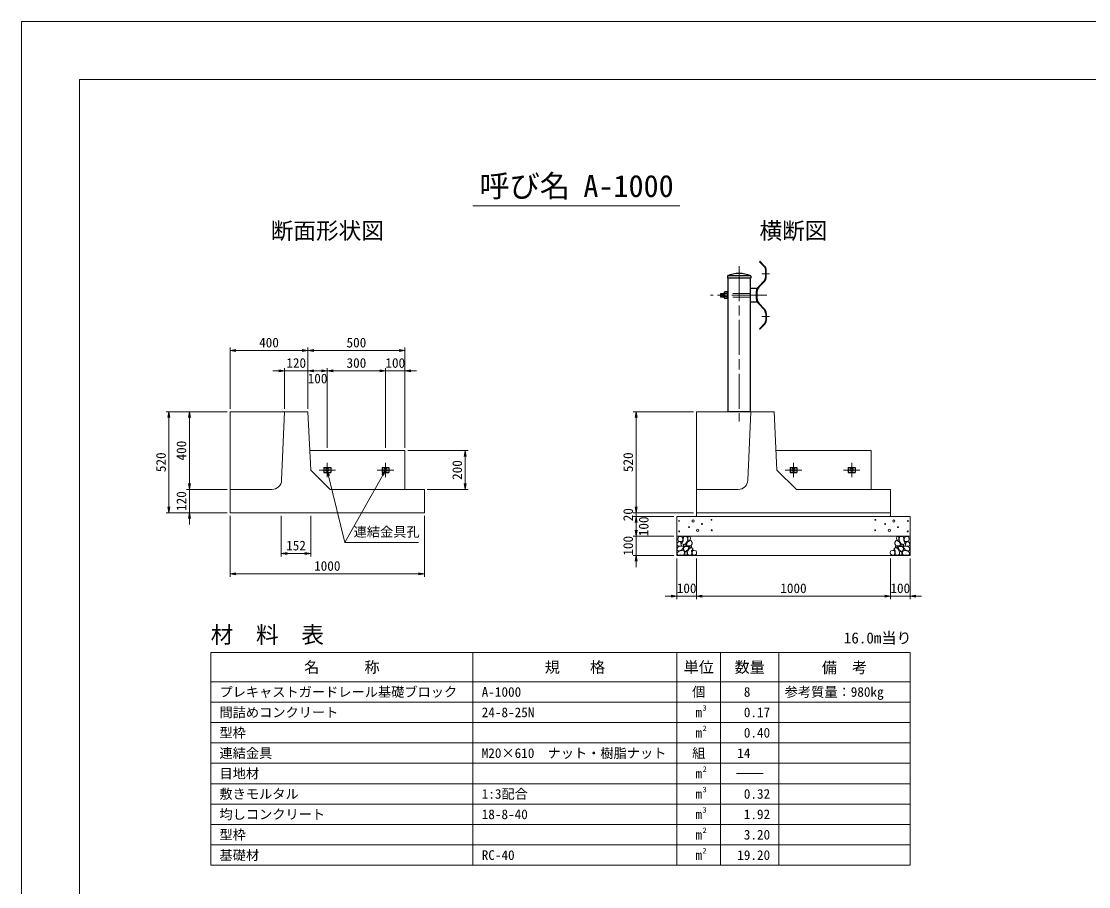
# Model space of a CAD drawing. Units: millimetres at full size, sheet at 1:15. Extents: x 0 to 12615, y 0 to 8910.
# Drawn here: x 0 to 5495, y 4455 to 8910 of the extents above; entities that cross this region are included whole.
import ezdxf
from ezdxf.enums import TextEntityAlignment as Align

# ---------------------------------------------------------------- set-up
doc = ezdxf.new("R2010")
doc.units = ezdxf.units.MM
doc.header["$LTSCALE"] = 15
doc.linetypes.add('CHAIN', pattern=[18.5, 12, -1.5, 3.5, -1.5])
doc.linetypes.add('DASHED_SPACED', pattern=[12, 6, -6])
for name, color, linetype, lineweight in [('D-BMK', 2, 'CHAIN', 13), ('D-DCR-HCHn', 4, 'Continuous', 9), ('D-MTR-FRAM', 7, 'Continuous', 13), ('D-MTR-LINE', 7, 'Continuous', 13), ('D-STR-DIM', 7, 'Continuous', 13), ('D-STR-STRn', 1, 'Continuous', 25), ('D-STR-TXT', 7, 'Continuous', 13), ('D-TTL', 2, 'Continuous', 13), ('D-TTL-TXT', 7, 'Continuous', 13)]:
    doc.layers.add(name, color=color, linetype=linetype, lineweight=lineweight)
doc.layers.add('D-MTR', color=7, linetype='Continuous')
doc.layers.add('D-MTR-TXT', color=7, linetype='Continuous')
doc.styles.add('ＭＳ ゴシック', font='')
doc.styles.get('ＭＳ ゴシック').set_extended_font_data('MS Gothic')

# ---------------------------------------------------------------- blocks, each defined once
blk = doc.blocks.new('open_arrow')
at = {"color": 0, "linetype": 'Continuous', "lineweight": -2}
blk.add_lwpolyline([(7.5, 1.25), (0, 0), (7.5, -1.25)], dxfattribs=at)

msp = doc.modelspace()

# ---------------------------------------------------------------- linework, layer by layer
at = {"layer": 'D-BMK'}
for p, q in [((3695.02, 7650), (3695.02, 6850)), ((3851.91, 7609.5), (3811.97, 7609.5)), ((3838.37, 7500), (3548.67, 7500)), ((3851.91, 7390.5), (3811.97, 7390.5)), ((1532.52, 6600), (1617.52, 6600)), ((1575.02, 6562.5), (1575.02, 6637.5)), ((1832.52, 6600), (1917.52, 6600)), ((1875.02, 6562.5), (1875.02, 6637.5)), ((3932.52, 6600), (4017.52, 6600)), ((3975.02, 6562.5), (3975.02, 6637.5)), ((4232.52, 6600), (4317.52, 6600)), ((4275.02, 6562.5), (4275.02, 6637.5))]:
    msp.add_line(p, q, dxfattribs=at)
at = {"layer": 'D-DCR-HCHn'}
for points in [[(3378.67, 6226.9), (3375.2, 6216.5), (3379.82, 6209.57), (3391.38, 6208.41), (3399.27, 6211.8), (3396, 6219.97), (3398.31, 6224.59), (3393.69, 6229.22), (3386.76, 6231.53)], [(3400.62, 6255.8), (3390.22, 6258.11), (3380.98, 6253.49), (3379.82, 6243.08), (3382.13, 6234.99), (3393.69, 6231.53), (3401.78, 6231.53), (3405.25, 6237.31), (3405.25, 6250.02)], [(3409.87, 6256.95), (3406.4, 6246.55), (3407.56, 6234.99), (3399.47, 6222.28), (3409.87, 6216.5), (3421.43, 6222.28), (3428.36, 6231.53), (3430.67, 6246.55), (3428.36, 6254.64), (3421.43, 6258.11)], [(3412.18, 6216.5), (3406.4, 6211.88), (3408.71, 6208.41), (3416.8, 6208.41), (3420.27, 6209.57), (3422.58, 6214.19), (3419.12, 6217.66)], [(3429.52, 6229.22), (3423.74, 6215.35), (3428.36, 6209.57), (3442.23, 6209.57), (3448.01, 6211.88), (3453.79, 6219.97), (3453.79, 6226.9), (3448.01, 6236.15), (3441.07, 6237.31)], [(3431.83, 6254.64), (3431.83, 6240.77), (3437.61, 6237.31), (3443.39, 6240.77), (3444.54, 6248.86), (3443.39, 6255.8), (3435.3, 6258.11)], [(4520.53, 6229.22), (4526.31, 6215.35), (4521.69, 6209.57), (4507.82, 6209.57), (4502.04, 6211.88), (4496.26, 6219.97), (4496.26, 6226.9), (4502.04, 6236.15), (4508.98, 6237.31)], [(4518.22, 6254.64), (4518.22, 6240.77), (4512.44, 6237.31), (4506.66, 6240.77), (4505.51, 6248.86), (4506.66, 6255.8), (4514.75, 6258.11)], [(4540.18, 6256.95), (4543.65, 6246.55), (4542.49, 6234.99), (4550.58, 6222.28), (4540.18, 6216.5), (4528.62, 6222.28), (4521.69, 6231.53), (4519.38, 6246.55), (4521.69, 6254.64), (4528.62, 6258.11)], [(4537.87, 6216.5), (4543.65, 6211.88), (4541.34, 6208.41), (4533.25, 6208.41), (4529.78, 6209.57), (4527.47, 6214.19), (4530.93, 6217.66)], [(4549.43, 6255.8), (4559.83, 6258.11), (4569.07, 6253.49), (4570.23, 6243.08), (4567.92, 6234.99), (4556.36, 6231.53), (4548.27, 6231.53), (4544.8, 6237.31), (4544.8, 6250.02)], [(4571.38, 6226.9), (4574.85, 6216.5), (4570.23, 6209.57), (4558.67, 6208.41), (4550.78, 6211.8), (4554.05, 6219.97), (4551.74, 6224.59), (4556.36, 6229.22), (4563.29, 6231.53)], [(3400.6, 6188.5), (3409.16, 6201.35), (3408.09, 6204.56), (3396.32, 6207.77), (3385.62, 6206.7), (3378.13, 6200.28), (3377.06, 6192.78), (3378.13, 6185.29), (3386.69, 6183.15)], [(3404.88, 6161.75), (3412.37, 6164.96), (3414.51, 6175.66), (3410.23, 6183.15), (3402.74, 6185.29), (3393.11, 6184.22), (3382.41, 6179.94), (3377.06, 6173.52), (3377.06, 6166.03), (3380.27, 6161.75), (3393.11, 6162.82)], [(3430.57, 6188.5), (3435.92, 6201.35), (3431.64, 6206.7), (3418.79, 6206.7), (3413.44, 6204.56), (3408.09, 6197.07), (3408.09, 6190.64), (3413.44, 6182.08), (3419.86, 6181.01)], [(3428.43, 6164.96), (3428.43, 6177.8), (3423.07, 6181.01), (3417.72, 6177.8), (3416.65, 6170.31), (3417.72, 6163.89), (3425.22, 6161.75)], [(3448.76, 6162.82), (3451.97, 6172.45), (3450.9, 6183.15), (3458.39, 6194.93), (3448.76, 6200.28), (3438.06, 6194.93), (3431.64, 6186.36), (3429.5, 6172.45), (3431.64, 6164.96), (3438.06, 6161.75)], [(3446.62, 6200.28), (3451.97, 6204.56), (3449.83, 6207.77), (3442.34, 6207.77), (3439.13, 6206.7), (3436.99, 6202.42), (3440.2, 6199.21)], [(3457.32, 6163.89), (3466.95, 6161.75), (3475.51, 6166.03), (3476.58, 6175.66), (3474.44, 6183.15), (3463.74, 6186.36), (3456.25, 6186.36), (3453.04, 6181.01), (3453.04, 6169.24)], [(4492.73, 6163.89), (4483.1, 6161.75), (4474.54, 6166.03), (4473.47, 6175.66), (4475.61, 6183.15), (4486.31, 6186.36), (4493.8, 6186.36), (4497.01, 6181.01), (4497.01, 6169.24)], [(4501.29, 6162.82), (4498.08, 6172.45), (4499.15, 6183.15), (4491.66, 6194.93), (4501.29, 6200.28), (4511.99, 6194.93), (4518.41, 6186.36), (4520.55, 6172.45), (4518.41, 6164.96), (4511.99, 6161.75)], [(4503.43, 6200.28), (4498.08, 6204.56), (4500.22, 6207.77), (4507.71, 6207.77), (4510.92, 6206.7), (4513.06, 6202.42), (4509.85, 6199.21)], [(4519.48, 6188.5), (4514.13, 6201.35), (4518.41, 6206.7), (4531.26, 6206.7), (4536.61, 6204.56), (4541.96, 6197.07), (4541.96, 6190.64), (4536.61, 6182.08), (4530.19, 6181.01)], [(4521.62, 6164.96), (4521.62, 6177.8), (4526.97, 6181.01), (4532.33, 6177.8), (4533.4, 6170.31), (4532.33, 6163.89), (4524.83, 6161.75)], [(4545.17, 6161.75), (4537.68, 6164.96), (4535.54, 6175.66), (4539.82, 6183.15), (4547.31, 6185.29), (4556.94, 6184.22), (4567.64, 6179.94), (4572.99, 6173.52), (4572.99, 6166.03), (4569.78, 6161.75), (4556.94, 6162.82)], [(4549.45, 6188.5), (4540.89, 6201.35), (4541.96, 6204.56), (4553.73, 6207.77), (4564.43, 6206.7), (4571.92, 6200.28), (4572.99, 6192.78), (4571.92, 6185.29), (4563.36, 6183.15)]]:
    msp.add_lwpolyline(points, close=True, dxfattribs=at)
for centre, radius in [((3385.75, 6337.43), 2.25), ((3458.36, 6337.43), 5.62), ((3503.71, 6322.35), 2.25), ((3553.16, 6343.48), 2.25), ((4396.89, 6343.48), 2.25), ((4447.32, 6321.64), 2.25), ((4491.69, 6337.43), 5.62), ((4564.3, 6337.43), 2.25), ((3386.89, 6283.92), 2.25), ((3437.32, 6305.76), 2.25), ((3481.69, 6289.97), 5.62), ((3554.3, 6289.97), 2.25), ((4395.75, 6289.97), 2.25), ((4468.36, 6289.97), 5.62), ((4512.73, 6305.76), 2.25), ((4563.16, 6283.92), 2.25)]:
    msp.add_circle(centre, radius, dxfattribs=at)
at = {"layer": 'D-MTR-FRAM'}
for p, q in [((975.02, 5660), (4575.02, 5660)), ((975.02, 5660), (975.02, 4565)), ((3900.02, 5660), (3900.02, 4565)), ((4575.02, 5660), (4575.02, 4565)), ((975.02, 4565), (4575.02, 4565))]:
    msp.add_line(p, q, dxfattribs=at)
at = {"layer": 'D-MTR-LINE'}
for p, q in [((2325.02, 5660), (2325.02, 4565)), ((3375.02, 5660), (3375.02, 4565)), ((3600.02, 5660), (3600.02, 4565)), ((975.02, 5510), (4575.02, 5510)), ((975.02, 5405), (4575.02, 5405)), ((975.02, 5300), (4575.02, 5300)), ((975.02, 5195), (4575.02, 5195)), ((975.02, 5090), (4575.02, 5090)), ((3681.72, 5037.5), (3818.32, 5037.5)), ((975.02, 4985), (4575.02, 4985)), ((975.02, 4880), (4575.02, 4880)), ((975.02, 4775), (4575.02, 4775)), ((975.02, 4670), (4575.02, 4670))]:
    msp.add_line(p, q, dxfattribs=at)
at = {"layer": 'D-STR-DIM'}
for p, q in [((1075.02, 6915), (1075.02, 7230)), ((1075.02, 7215), (1475.02, 7215)), ((1475.02, 6915), (1475.02, 7230)), ((1475.02, 6915), (1475.02, 7230)), ((1975.02, 7215), (1475.02, 7215)), ((1975.02, 6715), (1975.02, 7230)), ((1295.02, 7110), (1535.02, 7110)), ((1355.02, 6915), (1355.02, 7125)), ((1475.02, 6915), (1475.02, 7125)), ((1475.02, 6915), (1475.02, 7125)), ((1475.02, 7110), (1575.02, 7110)), ((1575.02, 6715), (1575.02, 7125)), ((1575.02, 6715), (1575.02, 7125)), ((1575.02, 7110), (1875.02, 7110)), ((1815.02, 7110), (2035.02, 7110)), ((1875.02, 6715), (1875.02, 7125)), ((1875.02, 6715), (1875.02, 7125)), ((1975.02, 6715), (1975.02, 7125)), ((1060.02, 6900), (745.02, 6900)), ((760.02, 6900), (760.02, 6380)), ((1060.02, 6900), (850.02, 6900)), ((865.02, 6500), (865.02, 6900)), ((3460.02, 6900), (3150.02, 6900)), ((3165.02, 6900), (3165.02, 6380)), ((1990.02, 6700), (2300.02, 6700)), ((2285.02, 6500), (2285.02, 6700)), ((865.02, 6320), (865.02, 6560)), ((1060.02, 6500), (850.02, 6500)), ((1060.02, 6500), (850.02, 6500)), ((2090.02, 6500), (2300.02, 6500)), ((3165.02, 6440), (3165.02, 6300)), ((1060.02, 6380), (745.02, 6380)), ((1060.02, 6380), (850.02, 6380)), ((3460.02, 6380), (3150.02, 6380)), ((3460.02, 6380), (3150.02, 6380)), ((1075.02, 6365), (1075.02, 6050)), ((1338.02, 6365), (1338.02, 6155)), ((1490.02, 6365), (1490.02, 6155)), ((2075.02, 6365), (2075.02, 6050)), ((3360.02, 6360), (3150.02, 6360)), ((3360.02, 6360), (3150.02, 6360)), ((3165.02, 6360), (3165.02, 6260)), ((3165.02, 6320), (3165.02, 6100)), ((3360.02, 6260), (3150.02, 6260)), ((3360.02, 6260), (3150.02, 6260)), ((1490.02, 6170), (1338.02, 6170)), ((3360.02, 6160), (3150.02, 6160)), ((3375.02, 6145), (3375.02, 5935)), ((3475.02, 6145), (3475.02, 5935)), ((3475.02, 6145), (3475.02, 5935)), ((4475.02, 6145), (4475.02, 5935)), ((4475.02, 6145), (4475.02, 5935)), ((4575.02, 6145), (4575.02, 5935)), ((2075.02, 6065), (1075.02, 6065)), ((3315.02, 5950), (3535.02, 5950)), ((3475.02, 5950), (4475.02, 5950)), ((4415.02, 5950), (4635.02, 5950))]:
    msp.add_line(p, q, dxfattribs=at)
at = {"layer": 'D-STR-STRn'}
for p, q in [((3802.18, 7675), (3799.95, 7672.7)), ((3799.95, 7672.7), (3825.41, 7646.34)), ((3802.18, 7675), (3827.71, 7648.56)), ((3634.87, 7600), (3634.87, 7587.5)), ((3755.17, 7600), (3634.87, 7600)), ((3755.17, 7587.5), (3634.87, 7587.5)), ((3637.87, 7587.5), (3637.87, 6900)), ((3752.17, 7587.5), (3752.17, 7535)), ((3755.17, 7600), (3755.17, 7587.5)), ((3831.97, 7594.32), (3831.97, 7630.08)), ((3835.17, 7594.32), (3835.17, 7630.08)), ((3752.17, 7535), (3752.17, 7465)), ((3785.17, 7535), (3752.17, 7535)), ((3785.17, 7535), (3785.17, 7465)), ((3823.44, 7573.2), (3794.61, 7543.34)), ((3825.74, 7570.98), (3796.91, 7541.12)), ((3598.67, 7509), (3618.67, 7509)), ((3598.67, 7509), (3598.67, 7491)), ((3598.67, 7491), (3618.67, 7491)), ((3601.17, 7509), (3601.17, 7491)), ((3603.67, 7509), (3603.67, 7491)), ((3606.17, 7509), (3606.17, 7491)), ((3608.67, 7509), (3608.67, 7491)), ((3611.17, 7509), (3611.17, 7491)), ((3613.67, 7509), (3613.67, 7491)), ((3616.17, 7509), (3616.17, 7491)), ((3618.67, 7486.98), (3618.67, 7513.02)), ((3618.67, 7509), (3618.67, 7491)), ((3634.67, 7517.31), (3622.14, 7517.31)), ((3634.67, 7508.63), (3622.14, 7508.63)), ((3634.67, 7491.37), (3622.14, 7491.37)), ((3634.67, 7482.69), (3622.14, 7482.69)), ((3637.87, 7518.5), (3634.67, 7518.5)), ((3634.67, 7518.5), (3634.67, 7481.5)), ((3634.67, 7482.69), (3634.67, 7517.31)), ((3637.87, 7511), (3634.67, 7511)), ((3637.87, 7489), (3634.67, 7489)), ((3637.87, 7481.5), (3634.67, 7481.5)), ((3637.87, 7518.5), (3637.87, 7481.5)), ((3785.17, 7480), (3785.17, 7520)), ((3788.37, 7480), (3788.37, 7520)), ((3788.37, 7482.69), (3788.37, 7517.31)), ((3785.17, 7465), (3752.17, 7465)), ((3752.17, 7465), (3752.17, 6900)), ((3823.44, 7426.8), (3794.61, 7456.66)), ((3825.74, 7429.02), (3796.91, 7458.88)), ((3831.97, 7405.68), (3831.97, 7369.92)), ((3835.17, 7405.68), (3835.17, 7369.92)), ((3799.95, 7327.3), (3825.41, 7353.66)), ((3802.18, 7325), (3799.95, 7327.3)), ((3802.18, 7325), (3827.71, 7351.44)), ((3752.17, 6900), (3637.87, 6900)), ((1557.52, 6612.5), (1557.52, 6587.5)), ((1557.52, 6612.5), (1592.52, 6612.5)), ((1592.52, 6612.5), (1592.52, 6587.5)), ((1857.52, 6612.5), (1857.52, 6587.5)), ((1857.52, 6612.5), (1892.52, 6612.5)), ((1892.52, 6612.5), (1892.52, 6587.5)), ((3957.52, 6612.5), (3957.52, 6587.5)), ((3957.52, 6612.5), (3992.52, 6612.5)), ((3992.52, 6612.5), (3992.52, 6587.5)), ((4257.52, 6612.5), (4257.52, 6587.5)), ((4257.52, 6612.5), (4292.52, 6612.5)), ((4292.52, 6612.5), (4292.52, 6587.5)), ((1557.52, 6587.5), (1592.52, 6587.5)), ((1857.52, 6587.5), (1892.52, 6587.5)), ((3957.52, 6587.5), (3992.52, 6587.5)), ((4257.52, 6587.5), (4292.52, 6587.5))]:
    msp.add_line(p, q, dxfattribs=at)
at = {"layer": 'D-STR-STRn', "linetype": 'DASHED_SPACED', "lineweight": 13}
for p, q in [((3752.17, 7509.23), (3637.87, 7509.23)), ((3752.17, 7490.77), (3637.87, 7490.77))]:
    msp.add_line(p, q, dxfattribs=at)
at = {"layer": 'D-STR-STRn', "lineweight": 13}
for p, q in [((1075.02, 6500), (1075.02, 6900)), ((1075.02, 6900), (1395.02, 6900)), ((1355.02, 6900), (1340.06, 6547.88)), ((1395.02, 6900), (1475.02, 6900)), ((1475.02, 6900), (1490.02, 6600)), ((3475.02, 6500), (3475.02, 6900)), ((3475.02, 6900), (3795.02, 6900)), ((3755.02, 6900), (3740.06, 6547.88)), ((3795.02, 6900), (3875.02, 6900)), ((3875.02, 6900), (3890.02, 6600)), ((1485.02, 6700), (1975.02, 6700)), ((1975.02, 6700), (1975.02, 6500)), ((3885.02, 6700), (4375.02, 6700)), ((4375.02, 6700), (4375.02, 6500)), ((1490.02, 6600), (1590.02, 6500)), ((3890.02, 6600), (3990.02, 6500)), ((1290.1, 6500), (1075.02, 6500)), ((1075.02, 6380), (1075.02, 6500)), ((1590.02, 6500), (2075.02, 6500)), ((2075.02, 6380), (2075.02, 6500)), ((3690.1, 6500), (3475.02, 6500)), ((3475.02, 6380), (3475.02, 6500)), ((3990.02, 6500), (4475.02, 6500)), ((4475.02, 6380), (4475.02, 6500)), ((1075.02, 6380), (2075.02, 6380)), ((3475.02, 6380), (4475.02, 6380)), ((3475.02, 6380), (3475.02, 6360)), ((4475.02, 6380), (4475.02, 6360)), ((3375.02, 6360), (4575.02, 6360)), ((3375.02, 6360), (3375.02, 6260)), ((4575.02, 6360), (4575.02, 6260)), ((3375.02, 6160), (3375.02, 6260)), ((3375.02, 6260), (4575.02, 6260)), ((4575.02, 6260), (4575.02, 6160)), ((4575.02, 6160), (3375.02, 6160))]:
    msp.add_line(p, q, dxfattribs=at)
at = {"layer": 'D-STR-STRn'}
for centre in [(1575.02, 6600), (1875.02, 6600), (3975.02, 6600), (4275.02, 6600)]:
    msp.add_circle(centre, 8, dxfattribs=at)
for centre, radius, start, end in [((3808.57, 7630.08), 23.4, 0, 44), ((3808.57, 7630.08), 26.6, 0, 44), ((3695.02, 7455.25), 156.75, 67.4351, 112.5649), ((3801.57, 7594.32), 30.4, 316, 0), ((3801.57, 7594.32), 33.6, 316, 0), ((3818.77, 7520), 33.6, 136, 180), ((3818.77, 7520), 30.4, 136, 180), ((3623.12, 7512.97), 4.45, 102.80038, 257.19962), ((3631.17, 7500), 12.5, 136.3091, 223.6909), ((3623.12, 7487.03), 4.45, 102.80038, 257.19962), ((3818.77, 7480), 33.6, 180, 224), ((3818.77, 7480), 30.4, 180, 224), ((3801.57, 7405.68), 30.4, 0, 44), ((3801.57, 7405.68), 33.6, 0, 44), ((3808.57, 7369.92), 23.4, 316, 0), ((3808.57, 7369.92), 26.6, 316, 0)]:
    msp.add_arc(centre, radius, start, end, dxfattribs=at)
at = {"layer": 'D-STR-STRn', "lineweight": 13}
for centre in [(1290.1, 6550), (3690.1, 6550)]:
    msp.add_arc(centre, 50, 270, 357.56639, dxfattribs=at)
at = {"layer": 'D-STR-TXT'}
for points in [[(1575.02, 6600), (1582.1, 6570.85), (1665.57, 6226.92), (2045.02, 6226.92)], [(1875.02, 6600), (1860.34, 6573.84), (1665.57, 6226.92)]]:
    msp.add_lwpolyline(points, dxfattribs=at)
at = {"layer": 'D-TTL'}
for points in [[(0.02, 0), (12615.02, 0), (12615.02, 8910), (0.02, 8910)], [(300.02, 300), (12315.02, 300), (12315.02, 8610), (300.02, 8610)]]:
    msp.add_lwpolyline(points, close=True, dxfattribs=at)
at = {"layer": 'D-TTL-TXT'}
msp.add_line((2325.02, 7960), (3390.73, 7960), dxfattribs=at)

# ---------------------------------------------------------------- block references
at = {"layer": 'D-STR-DIM', "xscale": 4, "yscale": 4}
for p in [(1075.02, 7215), (1475.02, 7215), (1475.02, 7110), (1475.02, 7110), (1575.02, 7110), (1975.02, 7110), (1338.02, 6170), (1075.02, 6065), (3475.02, 5950), (3475.02, 5950), (4575.02, 5950)]:
    msp.add_blockref('open_arrow', p, dxfattribs=at)
for p, rotation in [((1475.02, 7215), 180), ((1975.02, 7215), 180), ((1355.02, 7110), 180), ((1575.02, 7110), 180), ((1875.02, 7110), 180), ((1875.02, 7110), 180), ((760.02, 6900), 270), ((865.02, 6900), 270), ((3165.02, 6900), 270), ((2285.02, 6700), 270), ((865.02, 6500), 90), ((865.02, 6500), 90), ((2285.02, 6500), 90), ((760.02, 6380), 90), ((865.02, 6380), 270), ((3165.02, 6380), 90), ((3165.02, 6380), 90), ((3165.02, 6360), 270), ((3165.02, 6360), 270), ((3165.02, 6260), 90), ((3165.02, 6260), 90), ((1490.02, 6170), 180), ((3165.02, 6160), 270), ((2075.02, 6065), 180), ((3375.02, 5950), 180), ((4475.02, 5950), 180), ((4475.02, 5950), 180)]:
    msp.add_blockref('open_arrow', p, dxfattribs=dict(at, rotation=rotation))
at = {"layer": 'D-STR-TXT', "xscale": 4, "yscale": 4}
for p, rotation in [((1575.02, 6600), 283.6), ((1875.02, 6600), 240.7)]:
    msp.add_blockref('open_arrow', p, dxfattribs=dict(at, rotation=rotation))

# ---------------------------------------------------------------- texts
at = {"layer": 'D-MTR', "style": 'ＭＳ ゴシック'}
msp.add_text('材\u3000料\u3000表', height=85.45, dxfattribs=at).set_placement((975.02, 5683.55), align=Align.BOTTOM_LEFT)
msp.add_text('16.0m当り', height=56.96, dxfattribs=at).set_placement((4583.24, 5690), align=Align.BOTTOM_RIGHT)
at = {"layer": 'D-MTR-TXT', "style": 'ＭＳ ゴシック'}
for s, height, p in [('名\u3000\u3000\u3000称', 56.96, (1650.02, 5585)), ('規\u3000\u3000格', 56.96, (2850.02, 5585)), ('単位', 56.96, (3487.52, 5585)), ('数量', 56.96, (3750.02, 5585)), ('備\u3000考', 56.96, (4237.52, 5583.17)), ('個', 49.84, (3487.52, 5457.5)), ('m', 49.84, (3487.52, 5352.5)), ('m', 49.84, (3487.52, 5247.5)), ('組', 49.84, (3487.52, 5142.5)), ('m', 49.84, (3487.52, 5037.5)), ('m', 49.84, (3487.52, 4932.5)), ('m', 49.84, (3487.52, 4827.5)), ('m', 49.84, (3487.52, 4722.5)), ('m', 49.84, (3487.52, 4617.5))]:
    msp.add_text(s, height=height, dxfattribs=at).set_placement(p, align=Align.MIDDLE_CENTER)
for s, p in [('プレキャストガードレール基礎ブロック', (1020.02, 5457.5)), ('A-1000', (2370.02, 5457.5)), ('参考質量：980kg', (3930.02, 5457.5)), ('間詰めコンクリート', (1020.02, 5352.5)), ('24-8-25N', (2370.02, 5352.5)), ('型枠', (1020.02, 5247.5)), ('連結金具', (1020.02, 5142.5)), ('M20×610\u3000ナット・樹脂ナット', (2370.02, 5142.5)), ('目地材', (1020.02, 5037.5)), ('敷きモルタル', (1020.02, 4932.5)), ('1:3配合', (2370.02, 4932.5)), ('均しコンクリート', (1020.02, 4827.5)), ('18-8-40', (2370.02, 4827.5)), ('型枠', (1020.02, 4722.5)), ('基礎材', (1020.02, 4617.5)), ('RC-40', (2370.02, 4617.5))]:
    msp.add_text(s, height=49.84, dxfattribs=at).set_placement(p, align=Align.MIDDLE_LEFT)
for s, p in [(' 8   ', (3855.02, 5457.5)), ('0.17', (3855.02, 5352.5)), ('0.40', (3855.02, 5247.5)), ('14   ', (3855.02, 5142.5)), ('0.32', (3855.02, 4932.5)), ('1.92', (3855.02, 4827.5)), ('3.20', (3855.02, 4722.5)), ('19.20', (3855.02, 4617.5))]:
    msp.add_text(s, height=49.84, dxfattribs=at).set_placement(p, align=Align.MIDDLE_RIGHT)
for s, p in [('3', (3507.12, 5352.5)), ('2', (3507.12, 5247.5)), ('2', (3507.12, 5037.5)), ('3', (3507.12, 4932.5)), ('3', (3507.12, 4827.5)), ('2', (3507.12, 4722.5)), ('2', (3507.12, 4617.5))]:
    msp.add_text(s, height=28.48, dxfattribs=at).set_placement(p, align=Align.BOTTOM_LEFT)
at = {"layer": 'D-STR-DIM', "style": 'ＭＳ ゴシック'}
for s, p in [('400', (1275.02, 7256.25)), ('500', (1725.02, 7256.25)), ('120', (1415.02, 7151.25)), ('300', (1725.02, 7151.25)), ('100', (1925.02, 7151.25)), ('100', (1525.02, 7071.25)), ('152', (1414.02, 6211.25)), ('1000', (1575.02, 6106.25)), ('100', (3425.02, 5991.25)), ('1000', (3975.02, 5991.25)), ('100', (4525.02, 5991.25))]:
    msp.add_text(s, height=49.84, dxfattribs=at).set_placement(p, align=Align.MIDDLE_CENTER)
for s, p in [('400', (823.77, 6700)), ('520', (718.77, 6640)), ('520', (3123.77, 6640)), ('200', (2243.77, 6600)), ('120', (823.77, 6440)), ('20', (3123.77, 6370)), ('100', (3203.77, 6310)), ('100', (3123.77, 6210))]:
    msp.add_text(s, height=49.84, rotation=90, dxfattribs=at).set_placement(p, align=Align.MIDDLE_CENTER)
at = {"layer": 'D-STR-TXT', "style": 'ＭＳ ゴシック'}
msp.add_text('連結金具孔', height=49.84, dxfattribs=at).set_placement((1710.57, 6241.92), align=Align.BOTTOM_LEFT)
at = {"layer": 'D-TTL-TXT', "style": 'ＭＳ ゴシック'}
for s, height, p in [('呼び名', 113.9, (2591.27, 7971.25)), ('A-1000', 113.9, (3125.98, 7971.25)), ('断面形状図', 85.45, (1575.02, 7763.61)), ('横断図', 85.45, (3975.02, 7763.61))]:
    msp.add_text(s, height=height, dxfattribs=at).set_placement(p, align=Align.BOTTOM_CENTER)

doc.saveas('drawing.dxf')
